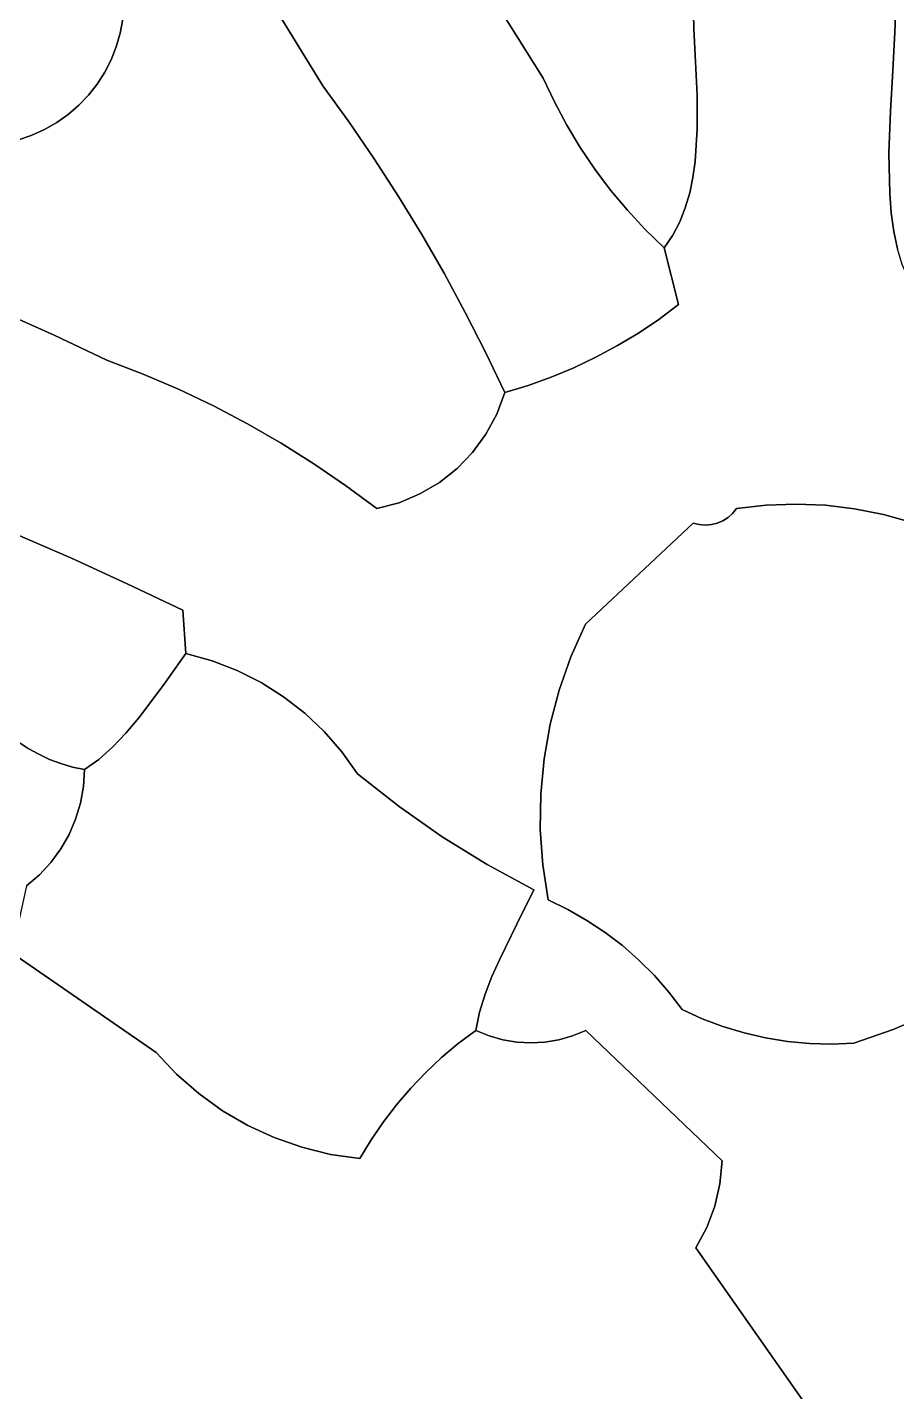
# Model space of a CAD drawing. Header units: inches. Extents: x 36.3 to 71.4, y 17.4 to 61.7.
# Drawn here: x 50.874 to 52.981, y 37.303 to 40.609 of the extents above; entities that cross this region are included whole.
import ezdxf

# ---------------------------------------------------------------- set-up
doc = ezdxf.new("R2010")
doc.units = ezdxf.units.IN
doc.layers.add('SURFACES_FOR_SKETCHUP', color=7, linetype='Continuous')

msp = doc.modelspace()

# ---------------------------------------------------------------- linework, layer by layer
at = {"layer": 'SURFACES_FOR_SKETCHUP'}
for points, invisible_edges in [([(51.5907, 40.4668), (51.5166, 41.4541), (50.7319, 41.8629)], 3), ([(50.7319, 41.8629), (51.0335, 40.8928), (51.5907, 40.4668)], 3), ([(51.5166, 41.4541), (51.5907, 40.4668), (52.1246, 40.4856)], 3), ([(52.1246, 40.4856), (51.8699, 41.3985), (51.5166, 41.4541)], 3), ([(51.8699, 41.3985), (52.1246, 40.4856), (51.8974, 41.3875)], 3), ([(51.8974, 41.3875), (52.1246, 40.4856), (51.9259, 41.3793)], 3), ([(51.9259, 41.3793), (52.1246, 40.4856), (51.9551, 41.3737)], 3), ([(51.9551, 41.3737), (52.1246, 40.4856), (51.9847, 41.371)], 3), ([(51.9847, 41.371), (52.1246, 40.4856), (52.0147, 41.3712)], 3), ([(52.0147, 41.3712), (52.1246, 40.4856), (52.0448, 41.3743)], 3), ([(52.1246, 40.4856), (52.4876, 40.6798), (52.0448, 41.3743)], 11), ([(51.0533, 40.8649), (51.5907, 40.4668), (51.0335, 40.8928)], 3), ([(51.0704, 40.835), (51.5907, 40.4668), (51.0533, 40.8649)], 3), ([(53.3477, 40.4926), (53.5713, 40.8839), (52.9792, 40.6786)], 10), ([(51.0847, 40.8031), (51.5907, 40.4668), (51.0704, 40.835)], 3), ([(51.0847, 40.8031), (51.0958, 40.7695), (51.5907, 40.4668)], 10), ([(51.0958, 40.7695), (51.1037, 40.7343), (51.5907, 40.4668)], 10), ([(50.4084, 40.6158), (50.8153, 40.3274), (51.1037, 40.7343)], 11), ([(50.8153, 40.3274), (51.0437, 40.4711), (51.1037, 40.7343)], 11), ([(51.0437, 40.4711), (51.062, 40.4996), (51.1037, 40.7343)], 10), ([(51.1079, 40.6984), (51.1037, 40.7343), (51.062, 40.4996)], 10), ([(51.1037, 40.7343), (51.1079, 40.6984), (51.5907, 40.4668)], 10), ([(51.062, 40.4996), (51.0774, 40.5298), (51.1079, 40.6984)], 10), ([(51.0774, 40.5298), (51.09, 40.5614), (51.1079, 40.6984)], 10), ([(51.1079, 40.6984), (51.09, 40.5614), (51.1086, 40.663)], 3), ([(51.1079, 40.6984), (51.1086, 40.663), (51.5907, 40.4668)], 10), ([(51.0994, 40.5943), (51.1086, 40.663), (51.09, 40.5614)], 3), ([(51.0994, 40.5943), (51.1057, 40.6283), (51.1086, 40.663)], 8), ([(51.1086, 40.663), (51.1057, 40.6283), (51.5907, 40.4668)], 10), ([(52.4876, 40.6798), (52.1246, 40.4856), (52.4895, 40.6045)], 3), ([(52.4876, 40.6798), (52.4895, 40.6045), (52.9792, 40.6786)], 10), ([(52.9767, 40.5968), (52.9792, 40.6786), (52.4895, 40.6045)], 10), ([(52.9767, 40.5968), (53.3477, 40.4926), (52.9792, 40.6786)], 3), ([(51.1057, 40.6283), (51.0994, 40.5943), (51.5907, 40.4668)], 10), ([(51.0994, 40.5943), (51.09, 40.5614), (51.5907, 40.4668)], 10), ([(52.4895, 40.6045), (52.1246, 40.4856), (52.4936, 40.5253)], 3), ([(52.4895, 40.6045), (52.4936, 40.5253), (52.9767, 40.5968)], 10), ([(52.9713, 40.5042), (52.9767, 40.5968), (52.4936, 40.5253)], 10), ([(52.9767, 40.5968), (52.9713, 40.5042), (53.3477, 40.4926)], 10), ([(51.09, 40.5614), (51.0774, 40.5298), (51.5907, 40.4668)], 10), ([(51.0774, 40.5298), (51.062, 40.4996), (51.5907, 40.4668)], 10), ([(52.1516, 40.428), (52.4936, 40.5253), (52.1246, 40.4856)], 3), ([(52.1816, 40.3719), (52.4936, 40.5253), (52.1516, 40.428)], 3), ([(52.4936, 40.5253), (52.1816, 40.3719), (52.4972, 40.444)], 3), ([(52.4936, 40.5253), (52.4972, 40.444), (52.9713, 40.5042)], 10), ([(51.062, 40.4996), (51.0437, 40.4711), (51.5907, 40.4668)], 10), ([(52.9655, 40.4052), (52.9713, 40.5042), (52.4972, 40.444)], 10), ([(52.9655, 40.4052), (53.2806, 40.3537), (52.9713, 40.5042)], 3), ([(53.3477, 40.4926), (52.9713, 40.5042), (53.2806, 40.3537)], 3), ([(51.0437, 40.4711), (50.8153, 40.3274), (51.0229, 40.4445)], 3), ([(51.0437, 40.4711), (51.0229, 40.4445), (51.5907, 40.4668)], 10), ([(51.6541, 40.3791), (51.5907, 40.4668), (51.0229, 40.4445)], 10), ([(51.6541, 40.3791), (52.1246, 40.4856), (51.5907, 40.4668)], 3), ([(51.7152, 40.2898), (52.1246, 40.4856), (51.6541, 40.3791)], 3), ([(51.7739, 40.1989), (52.1246, 40.4856), (51.7152, 40.2898)], 3), ([(52.1246, 40.4856), (51.7739, 40.1989), (52.1516, 40.428)], 3), ([(50.8153, 40.3274), (50.8505, 40.3353), (51.0229, 40.4445)], 10), ([(51.0229, 40.4445), (50.8505, 40.3353), (50.9995, 40.4199)], 3), ([(50.9995, 40.4199), (51.155, 39.7685), (51.0229, 40.4445)], 3), ([(51.0229, 40.4445), (51.155, 39.7685), (51.6541, 40.3791)], 11), ([(52.1516, 40.428), (51.7739, 40.1989), (52.1816, 40.3719)], 3), ([(52.2143, 40.3176), (52.4972, 40.444), (52.1816, 40.3719)], 3), ([(52.4972, 40.444), (52.2143, 40.3176), (52.4978, 40.3626)], 3), ([(52.4972, 40.444), (52.4978, 40.3626), (52.9655, 40.4052)], 10), ([(50.9995, 40.4199), (50.8505, 40.3353), (50.9738, 40.3976)], 3), ([(50.8505, 40.3353), (50.8841, 40.3464), (50.9738, 40.3976)], 10), ([(50.9459, 40.3778), (50.9738, 40.3976), (50.8841, 40.3464)], 10), ([(50.9459, 40.3778), (51.0675, 39.8022), (50.9738, 40.3976)], 3), ([(50.9738, 40.3976), (51.0675, 39.8022), (50.9995, 40.4199)], 3), ([(51.155, 39.7685), (50.9995, 40.4199), (51.0675, 39.8022)], 3), ([(52.9621, 40.3043), (52.9655, 40.4052), (52.4978, 40.3626)], 10), ([(52.9621, 40.3043), (53.246, 40.281), (52.9655, 40.4052)], 3), ([(53.2806, 40.3537), (52.9655, 40.4052), (53.246, 40.281)], 3), ([(50.8841, 40.3464), (50.916, 40.3607), (50.9459, 40.3778)], 8), ([(50.8841, 40.3464), (50.9393, 39.863), (50.916, 40.3607)], 3), ([(50.916, 40.3607), (50.9393, 39.863), (50.9459, 40.3778)], 3), ([(51.0675, 39.8022), (50.9459, 40.3778), (50.9393, 39.863)], 3), ([(51.241, 39.7316), (51.6541, 40.3791), (51.155, 39.7685)], 3), ([(51.6541, 40.3791), (51.241, 39.7316), (51.7152, 40.2898)], 3), ([(51.8302, 40.1066), (52.1816, 40.3719), (51.7739, 40.1989)], 3), ([(52.1816, 40.3719), (51.8302, 40.1066), (52.2143, 40.3176)], 3), ([(52.2497, 40.265), (52.4978, 40.3626), (52.2143, 40.3176)], 3), ([(52.4978, 40.3626), (52.2497, 40.265), (52.4927, 40.2831)], 3), ([(52.9621, 40.3043), (52.4978, 40.3626), (52.4927, 40.2831)], 9), ([(50.8505, 40.3353), (50.8098, 39.9209), (50.8841, 40.3464)], 3), ([(50.9393, 39.863), (50.8841, 40.3464), (50.8098, 39.9209)], 3), ([(51.8842, 40.0129), (52.2143, 40.3176), (51.8302, 40.1066)], 3), ([(52.2143, 40.3176), (51.8842, 40.0129), (52.2497, 40.265)], 3), ([(52.9621, 40.3043), (52.4927, 40.2831), (52.964, 40.2058)], 3), ([(53.246, 40.281), (52.9621, 40.3043), (53.2095, 40.209)], 3), ([(52.964, 40.2058), (53.2095, 40.209), (52.9621, 40.3043)], 3), ([(51.7152, 40.2898), (51.241, 39.7316), (51.7739, 40.1989)], 3), ([(52.2497, 40.265), (51.8842, 40.0129), (52.2878, 40.2143)], 3), ([(52.2878, 40.2143), (52.4927, 40.2831), (52.2497, 40.265)], 3), ([(52.4927, 40.2831), (52.2878, 40.2143), (52.4872, 40.2446)], 3), ([(52.4872, 40.2446), (52.964, 40.2058), (52.4927, 40.2831)], 3), ([(52.3285, 40.1656), (52.4872, 40.2446), (52.2878, 40.2143)], 3), ([(52.4872, 40.2446), (52.3285, 40.1656), (52.4793, 40.2072)], 3), ([(52.4793, 40.2072), (52.964, 40.2058), (52.4872, 40.2446)], 3), ([(51.3255, 39.6913), (51.7739, 40.1989), (51.241, 39.7316)], 3), ([(51.7739, 40.1989), (51.3255, 39.6913), (51.8302, 40.1066)], 3), ([(51.9356, 39.9177), (52.2878, 40.2143), (51.8842, 40.0129)], 3), ([(52.2878, 40.2143), (51.9356, 39.9177), (52.3285, 40.1656)], 3), ([(52.4793, 40.2072), (52.3285, 40.1656), (52.4687, 40.1713)], 3), ([(52.4687, 40.1713), (52.9678, 40.1588), (52.4793, 40.2072)], 3), ([(52.964, 40.2058), (52.4793, 40.2072), (52.9678, 40.1588)], 3), ([(53.2095, 40.209), (52.964, 40.2058), (53.1703, 40.1397)], 3), ([(52.9678, 40.1588), (53.1703, 40.1397), (52.964, 40.2058)], 3), ([(52.2523, 39.8093), (52.3285, 40.1656), (51.9356, 39.9177)], 11), ([(52.3046, 39.8374), (52.3285, 40.1656), (52.2523, 39.8093)], 3), ([(52.3285, 40.1656), (52.3046, 39.8374), (52.3717, 40.119)], 3), ([(52.3285, 40.1656), (52.3717, 40.119), (52.4687, 40.1713)], 10), ([(52.4551, 40.1371), (52.4687, 40.1713), (52.3717, 40.119)], 10), ([(52.4687, 40.1713), (52.4551, 40.1371), (52.9738, 40.1142)], 10), ([(52.9678, 40.1588), (52.4687, 40.1713), (52.9738, 40.1142)], 3), ([(52.4381, 40.1048), (52.4551, 40.1371), (52.3717, 40.119)], 10), ([(52.4551, 40.1371), (52.4381, 40.1048), (52.4525, 39.9367)], 10), ([(52.4525, 39.9367), (52.9826, 40.0723), (52.4551, 40.1371)], 11), ([(52.9738, 40.1142), (52.4551, 40.1371), (52.9826, 40.0723)], 3), ([(53.1703, 40.1397), (52.9678, 40.1588), (53.1276, 40.0752)], 3), ([(52.9678, 40.1588), (52.9738, 40.1142), (53.1276, 40.0752)], 10), ([(51.4083, 39.6478), (51.8302, 40.1066), (51.3255, 39.6913)], 3), ([(51.8302, 40.1066), (51.4083, 39.6478), (51.8842, 40.0129)], 3), ([(52.3554, 39.868), (52.3717, 40.119), (52.3046, 39.8374)], 3), ([(52.3717, 40.119), (52.3554, 39.868), (52.4174, 40.0746)], 3), ([(52.4174, 40.0746), (52.4381, 40.1048), (52.3717, 40.119)], 2), ([(52.4381, 40.1048), (52.4174, 40.0746), (52.4525, 39.9367)], 8), ([(52.9738, 40.1142), (52.9826, 40.0723), (53.1276, 40.0752)], 10), ([(52.4048, 39.9011), (52.4174, 40.0746), (52.3554, 39.868)], 3), ([(52.4525, 39.9367), (52.4174, 40.0746), (52.4048, 39.9011)], 2), ([(52.9826, 40.0723), (52.4525, 39.9367), (52.9944, 40.0339)], 3), ([(52.9944, 40.0339), (52.4525, 39.9367), (53.0095, 39.9993)], 3), ([(51.4893, 39.6012), (51.8842, 40.0129), (51.4083, 39.6478)], 3), ([(51.8842, 40.0129), (51.4893, 39.6012), (51.9356, 39.9177)], 3), ([(53.0095, 39.9993), (52.4525, 39.9367), (53.0283, 39.9693)], 3), ([(53.0283, 39.9693), (52.4525, 39.9367), (52.7364, 39.4535)], 11), ([(53.0283, 39.9693), (52.7364, 39.4535), (52.808, 39.4506)], 9), ([(53.0283, 39.9693), (52.808, 39.4506), (52.879, 39.4422)], 9), ([(53.0283, 39.9693), (52.879, 39.4422), (52.9492, 39.4284)], 9), ([(53.0283, 39.9693), (52.9492, 39.4284), (53.0182, 39.4093)], 9), ([(52.4048, 39.9011), (52.5929, 39.4426), (52.4525, 39.9367)], 3), ([(52.7364, 39.4535), (52.4525, 39.9367), (52.6646, 39.4508)], 3), ([(52.6646, 39.4508), (52.4525, 39.9367), (52.5929, 39.4426)], 3), ([(50.9393, 39.863), (50.8098, 39.9209), (50.7076, 39.4387)], 10), ([(51.5685, 39.5514), (51.9356, 39.9177), (51.4893, 39.6012)], 3), ([(51.9846, 39.8213), (51.9356, 39.9177), (51.5685, 39.5514)], 10), ([(51.9846, 39.8213), (52.1988, 39.7838), (51.9356, 39.9177)], 3), ([(52.2523, 39.8093), (51.9356, 39.9177), (52.1988, 39.7838)], 3), ([(52.3554, 39.868), (52.5929, 39.4426), (52.4048, 39.9011)], 3), ([(52.3046, 39.8374), (52.4876, 39.4075), (52.3554, 39.868)], 3), ([(52.5929, 39.4426), (52.3554, 39.868), (52.4876, 39.4075)], 11), ([(50.7076, 39.4387), (50.8449, 39.3816), (50.9393, 39.863)], 10), ([(51.0675, 39.8022), (50.9393, 39.863), (50.8449, 39.3816)], 10), ([(52.2523, 39.8093), (52.4876, 39.4075), (52.3046, 39.8374)], 3), ([(50.8449, 39.3816), (50.9813, 39.3222), (51.0675, 39.8022)], 10), ([(51.155, 39.7685), (51.0675, 39.8022), (50.9813, 39.3222)], 10), ([(51.5685, 39.5514), (51.6458, 39.4985), (51.9846, 39.8213)], 10), ([(51.9156, 39.5394), (51.9846, 39.8213), (51.6458, 39.4985)], 11), ([(51.9533, 39.5786), (51.9846, 39.8213), (51.9156, 39.5394)], 3), ([(51.9856, 39.6226), (51.9846, 39.8213), (51.9533, 39.5786)], 3), ([(52.0881, 39.7409), (52.144, 39.761), (51.9846, 39.8213)], 10), ([(52.0311, 39.7235), (52.0881, 39.7409), (51.9846, 39.8213)], 2), ([(52.1988, 39.7838), (51.9846, 39.8213), (52.144, 39.761)], 3), ([(52.0311, 39.7235), (51.9846, 39.8213), (52.0117, 39.6711)], 2), ([(52.0117, 39.6711), (51.9846, 39.8213), (51.9856, 39.6226)], 3), ([(52.2523, 39.8093), (52.1988, 39.7838), (52.4876, 39.4075)], 10), ([(51.241, 39.7316), (51.155, 39.7685), (50.9813, 39.3222)], 10), ([(52.1988, 39.7838), (52.144, 39.761), (52.4876, 39.4075)], 10), ([(51.9856, 39.6226), (52.144, 39.761), (52.0117, 39.6711)], 3), ([(51.9856, 39.6226), (52.4876, 39.4075), (52.144, 39.761)], 11), ([(52.0881, 39.7409), (52.0117, 39.6711), (52.144, 39.761)], 3), ([(52.0881, 39.7409), (52.0311, 39.7235), (52.0117, 39.6711)], 8), ([(50.9813, 39.3222), (51.1168, 39.2606), (51.241, 39.7316)], 10), ([(51.3255, 39.6913), (51.241, 39.7316), (51.1168, 39.2606)], 10), ([(51.4083, 39.6478), (51.3255, 39.6913), (51.1168, 39.2606)], 10), ([(51.1168, 39.2606), (51.2513, 39.1968), (51.4083, 39.6478)], 10), ([(51.4893, 39.6012), (51.4083, 39.6478), (51.2513, 39.1968)], 10), ([(51.5685, 39.5514), (51.4893, 39.6012), (51.2513, 39.1968)], 10), ([(51.9533, 39.5786), (52.2271, 39.1624), (51.9856, 39.6226)], 3), ([(52.4876, 39.4075), (51.9856, 39.6226), (52.2271, 39.1624)], 3), ([(51.9156, 39.5394), (52.2271, 39.1624), (51.9533, 39.5786)], 3), ([(51.6458, 39.4985), (51.5685, 39.5514), (51.2513, 39.1968)], 10), ([(51.9156, 39.5394), (51.6458, 39.4985), (51.873, 39.5057)], 3), ([(51.873, 39.5057), (52.2271, 39.1624), (51.9156, 39.5394)], 3), ([(51.873, 39.5057), (51.6458, 39.4985), (51.8259, 39.478)], 3), ([(51.8259, 39.478), (52.2271, 39.1624), (51.873, 39.5057)], 3), ([(51.2513, 39.1968), (51.3828, 39.0506), (51.6458, 39.4985)], 11), ([(51.4408, 39.0215), (51.6458, 39.4985), (51.3828, 39.0506)], 3), ([(51.7211, 39.4426), (51.6458, 39.4985), (51.4408, 39.0215)], 10), ([(51.7751, 39.4568), (51.8259, 39.478), (51.6458, 39.4985)], 10), ([(51.7211, 39.4426), (51.7751, 39.4568), (51.6458, 39.4985)], 2), ([(51.7751, 39.4568), (52.1917, 39.0837), (51.8259, 39.478)], 3), ([(52.2271, 39.1624), (51.8259, 39.478), (52.1917, 39.0837)], 3), ([(51.4408, 39.0215), (51.4955, 38.9869), (51.7211, 39.4426)], 10), ([(51.4955, 38.9869), (51.5466, 38.9472), (51.7211, 39.4426)], 10), ([(51.5466, 38.9472), (51.5937, 38.9026), (51.7211, 39.4426)], 10), ([(51.5937, 38.9026), (52.1631, 39.0028), (51.7751, 39.4568)], 11), ([(51.7751, 39.4568), (51.7211, 39.4426), (51.5937, 38.9026)], 10), ([(52.1917, 39.0837), (51.7751, 39.4568), (52.1631, 39.0028)], 3), ([(53.3383, 39.1169), (52.879, 39.4422), (52.3564, 38.3489)], 11), ([(52.5462, 39.4072), (52.3564, 38.3489), (52.879, 39.4422)], 11), ([(52.4876, 39.4075), (52.5462, 39.4072), (52.5929, 39.4426)], 11), ([(52.879, 39.4422), (52.808, 39.4506), (52.5462, 39.4072)], 10), ([(52.5597, 39.413), (52.5462, 39.4072), (52.808, 39.4506)], 10), ([(52.5462, 39.4072), (52.5597, 39.413), (52.5929, 39.4426)], 10), ([(52.808, 39.4506), (52.7364, 39.4535), (52.5597, 39.413)], 10), ([(52.6646, 39.4508), (52.5597, 39.413), (52.7364, 39.4535)], 3), ([(52.6646, 39.4508), (52.5722, 39.4208), (52.5597, 39.413)], 9), ([(52.5929, 39.4426), (52.5597, 39.413), (52.5834, 39.4307)], 3), ([(52.6646, 39.4508), (52.5834, 39.4307), (52.5722, 39.4208)], 9), ([(52.6646, 39.4508), (52.5929, 39.4426), (52.5834, 39.4307)], 8), ([(53.3012, 39.1791), (52.879, 39.4422), (53.3383, 39.1169)], 3), ([(52.879, 39.4422), (53.3012, 39.1791), (52.9492, 39.4284)], 3), ([(52.1631, 39.0028), (52.5462, 39.4072), (52.1917, 39.0837)], 3), ([(52.1631, 39.0028), (52.3564, 38.3489), (52.5462, 39.4072)], 11), ([(52.1917, 39.0837), (52.5462, 39.4072), (52.2271, 39.1624)], 3), ([(52.4876, 39.4075), (52.2271, 39.1624), (52.5024, 39.4037)], 2), ([(52.532, 39.4037), (52.2271, 39.1624), (52.5462, 39.4072)], 3), ([(52.5024, 39.4037), (52.2271, 39.1624), (52.5173, 39.4025)], 3), ([(52.5173, 39.4025), (52.2271, 39.1624), (52.532, 39.4037)], 3), ([(52.4876, 39.4075), (52.5024, 39.4037), (52.532, 39.4037)], 10), ([(52.5462, 39.4072), (52.4876, 39.4075), (52.532, 39.4037)], 3), ([(52.5173, 39.4025), (52.532, 39.4037), (52.5024, 39.4037)], 2), ([(52.5722, 39.4208), (52.5834, 39.4307), (52.5597, 39.413)], 2), ([(52.9492, 39.4284), (53.2575, 39.2396), (53.0182, 39.4093)], 3), ([(53.2575, 39.2396), (52.9492, 39.4284), (53.3012, 39.1791)], 3), ([(50.9813, 39.3222), (50.8449, 39.3816), (50.7998, 39.1617)], 10), ([(51.1168, 39.2606), (50.9813, 39.3222), (50.7998, 39.1617)], 10), ([(51.1168, 39.2606), (50.7998, 39.1617), (51.1444, 38.9355)], 11), ([(51.2586, 39.0915), (51.2513, 39.1968), (51.1168, 39.2606)], 8), ([(51.1444, 38.9355), (51.2033, 39.0143), (51.1168, 39.2606)], 10), ([(51.2586, 39.0915), (51.1168, 39.2606), (51.2033, 39.0143)], 3), ([(51.2513, 39.1968), (51.2586, 39.0915), (51.322, 39.074)], 8), ([(51.2513, 39.1968), (51.322, 39.074), (51.3828, 39.0506)], 9), ([(51.1134, 38.8984), (50.7998, 39.1617), (50.8525, 38.8778)], 11), ([(51.1444, 38.9355), (50.7998, 39.1617), (51.1134, 38.8984)], 3), ([(53.369, 39.0534), (53.3383, 39.1169), (52.3564, 38.3489)], 10), ([(51.2586, 39.0915), (51.2033, 39.0143), (51.322, 39.074)], 2), ([(51.3828, 39.0506), (51.322, 39.074), (51.2033, 39.0143)], 10), ([(51.3828, 39.0506), (51.2033, 39.0143), (51.4408, 39.0215)], 3), ([(53.3929, 38.9886), (53.369, 39.0534), (52.3564, 38.3489)], 10), ([(51.1444, 38.9355), (51.4408, 39.0215), (51.2033, 39.0143)], 3), ([(51.4408, 39.0215), (51.1444, 38.9355), (51.4955, 38.9869)], 3), ([(51.4955, 38.9869), (51.1444, 38.9355), (51.5466, 38.9472)], 3), ([(51.6364, 38.8533), (52.1631, 39.0028), (51.5937, 38.9026)], 3), ([(52.1631, 39.0028), (51.6364, 38.8533), (52.1414, 38.9201)], 3), ([(52.1414, 38.9201), (52.3167, 38.3838), (52.1631, 39.0028)], 3), ([(52.3564, 38.3489), (52.1631, 39.0028), (52.3167, 38.3838)], 3), ([(53.4101, 38.9228), (53.3929, 38.9886), (52.3564, 38.3489)], 10), ([(51.1134, 38.8984), (51.5466, 38.9472), (51.1444, 38.9355)], 3), ([(51.5466, 38.9472), (51.1134, 38.8984), (51.5937, 38.9026)], 3), ([(51.6364, 38.8533), (51.6744, 38.7997), (52.1414, 38.9201)], 10), ([(51.7751, 38.7207), (52.1414, 38.9201), (51.6744, 38.7997)], 3), ([(52.1414, 38.9201), (51.7751, 38.7207), (52.1264, 38.836)], 3), ([(52.1264, 38.836), (52.3167, 38.3838), (52.1414, 38.9201)], 3), ([(53.4101, 38.9228), (52.3564, 38.3489), (53.4204, 38.8562)], 3), ([(50.8768, 38.8616), (51.1134, 38.8984), (50.8525, 38.8778)], 3), ([(50.8525, 38.8778), (50.8724, 38.5285), (50.8768, 38.8616)], 3), ([(50.9022, 38.8473), (51.1134, 38.8984), (50.8768, 38.8616)], 3), ([(51.1134, 38.8984), (50.9022, 38.8473), (51.0812, 38.8644)], 3), ([(51.1134, 38.8984), (51.0812, 38.8644), (51.6364, 38.8533)], 10), ([(51.6364, 38.8533), (51.5937, 38.9026), (51.1134, 38.8984)], 10), ([(50.8724, 38.5285), (50.9037, 38.5553), (50.8768, 38.8616)], 10), ([(50.9554, 38.618), (50.8768, 38.8616), (50.9315, 38.5853)], 3), ([(50.9037, 38.5553), (50.9315, 38.5853), (50.8768, 38.8616)], 10), ([(50.8768, 38.8616), (50.9554, 38.618), (50.9022, 38.8473)], 3), ([(50.9022, 38.8473), (50.9286, 38.8349), (51.0812, 38.8644)], 10), ([(50.9755, 38.6532), (50.9022, 38.8473), (50.9554, 38.618)], 3), ([(50.9022, 38.8473), (50.9755, 38.6532), (50.9286, 38.8349)], 3), ([(50.9286, 38.8349), (50.9559, 38.8247), (51.0812, 38.8644)], 10), ([(51.0477, 38.8347), (51.0812, 38.8644), (50.9559, 38.8247)], 10), ([(51.0477, 38.8347), (51.0031, 38.7292), (51.0812, 38.8644)], 3), ([(51.0812, 38.8644), (51.0031, 38.7292), (51.6364, 38.8533)], 11), ([(51.6744, 38.7997), (51.6364, 38.8533), (51.0031, 38.7292)], 10), ([(53.4236, 38.789), (53.4204, 38.8562), (52.3564, 38.3489)], 10), ([(50.9915, 38.6903), (50.9286, 38.8349), (50.9755, 38.6532)], 3), ([(50.9286, 38.8349), (51.0031, 38.7292), (50.9559, 38.8247)], 3), ([(51.0031, 38.7292), (50.9286, 38.8349), (50.9915, 38.6903)], 3), ([(50.9841, 38.8165), (51.0477, 38.8347), (50.9559, 38.8247)], 3), ([(51.0103, 38.7694), (50.9841, 38.8165), (50.9559, 38.8247)], 9), ([(51.0103, 38.7694), (50.9559, 38.8247), (51.0031, 38.7292)], 3), ([(51.0129, 38.8106), (51.0477, 38.8347), (50.9841, 38.8165)], 2), ([(51.0103, 38.7694), (51.0129, 38.8106), (50.9841, 38.8165)], 8), ([(51.0477, 38.8347), (51.0103, 38.7694), (51.0031, 38.7292)], 9), ([(51.0477, 38.8347), (51.0129, 38.8106), (51.0103, 38.7694)], 8), ([(51.88, 38.6475), (52.1264, 38.836), (51.7751, 38.7207)], 3), ([(51.88, 38.6475), (52.1184, 38.7509), (52.1264, 38.836)], 9), ([(52.1184, 38.7509), (52.2746, 38.4159), (52.1264, 38.836)], 3), ([(52.3167, 38.3838), (52.1264, 38.836), (52.2746, 38.4159)], 3), ([(51.187, 38.1246), (51.6744, 38.7997), (50.9755, 38.6532)], 11), ([(50.9915, 38.6903), (50.9755, 38.6532), (51.6744, 38.7997)], 10), ([(50.9915, 38.6903), (51.6744, 38.7997), (51.0031, 38.7292)], 3), ([(51.7751, 38.7207), (51.6744, 38.7997), (51.187, 38.1246)], 10), ([(53.4236, 38.789), (52.3564, 38.3489), (53.4197, 38.7213)], 3), ([(51.88, 38.6475), (51.9888, 38.5802), (52.1184, 38.7509)], 10), ([(52.1174, 38.6654), (52.1184, 38.7509), (51.9888, 38.5802)], 10), ([(52.1184, 38.7509), (52.1174, 38.6654), (52.2746, 38.4159)], 10), ([(51.187, 38.1246), (51.2362, 38.0723), (51.7751, 38.7207)], 10), ([(51.8399, 38.0766), (51.7751, 38.7207), (51.2362, 38.0723)], 11), ([(51.7751, 38.7207), (51.8783, 38.1127), (51.88, 38.6475)], 3), ([(51.8783, 38.1127), (51.7751, 38.7207), (51.8399, 38.0766)], 3), ([(53.4197, 38.7213), (52.3564, 38.3489), (53.4086, 38.6535)], 3), ([(50.9554, 38.618), (51.187, 38.1246), (50.9755, 38.6532)], 3), ([(51.9837, 38.2659), (51.88, 38.6475), (51.8783, 38.1127)], 11), ([(51.88, 38.6475), (52.0193, 38.3514), (51.9888, 38.5802)], 3), ([(52.0003, 38.3088), (51.88, 38.6475), (51.9837, 38.2659)], 3), ([(52.0193, 38.3514), (51.88, 38.6475), (52.0003, 38.3088)], 3), ([(52.1174, 38.6654), (51.9888, 38.5802), (52.1234, 38.5798)], 3), ([(52.1234, 38.5798), (52.2305, 38.4451), (52.1174, 38.6654)], 3), ([(52.2746, 38.4159), (52.1174, 38.6654), (52.2305, 38.4451)], 3), ([(53.4086, 38.6535), (52.3564, 38.3489), (53.3902, 38.5855)], 3), ([(50.9315, 38.5853), (51.187, 38.1246), (50.9554, 38.618)], 3), ([(50.9315, 38.5853), (50.9037, 38.5553), (51.187, 38.1246)], 10), ([(52.1014, 38.5192), (52.1234, 38.5798), (51.9888, 38.5802)], 3), ([(52.0607, 38.4355), (52.1014, 38.5192), (51.9888, 38.5802)], 8), ([(52.0607, 38.4355), (51.9888, 38.5802), (52.0193, 38.3514)], 3), ([(52.1365, 38.4945), (52.1234, 38.5798), (52.1014, 38.5192)], 10), ([(52.1234, 38.5798), (52.1365, 38.4945), (52.1844, 38.4714)], 8), ([(52.1234, 38.5798), (52.1844, 38.4714), (52.2305, 38.4451)], 9), ([(53.0646, 38.2198), (53.3902, 38.5855), (52.3564, 38.3489)], 11), ([(50.8724, 38.5285), (50.8373, 38.3664), (50.9037, 38.5553)], 2), ([(51.187, 38.1246), (50.9037, 38.5553), (50.8373, 38.3664)], 3), ([(52.1365, 38.4945), (52.1014, 38.5192), (52.0607, 38.4355)], 9), ([(52.1365, 38.4945), (52.0607, 38.4355), (52.1844, 38.4714)], 3), ([(52.0607, 38.4355), (52.0193, 38.3514), (52.2305, 38.4451)], 10), ([(52.0193, 38.3514), (52.2278, 38.1785), (52.2305, 38.4451)], 11), ([(52.1844, 38.4714), (52.0607, 38.4355), (52.2305, 38.4451)], 3), ([(52.2746, 38.4159), (52.2305, 38.4451), (52.2278, 38.1785)], 10), ([(52.3167, 38.3838), (52.2746, 38.4159), (52.2278, 38.1785)], 10), ([(52.3564, 38.3489), (52.3167, 38.3838), (52.2278, 38.1785)], 10), ([(51.187, 38.1246), (50.8373, 38.3664), (49.8514, 36.59)], 10), ([(52.0193, 38.3514), (52.0003, 38.3088), (52.1624, 38.1557)], 10), ([(52.1955, 38.1652), (52.0193, 38.3514), (52.1624, 38.1557)], 3), ([(52.2278, 38.1785), (52.0193, 38.3514), (52.1955, 38.1652)], 3), ([(52.3564, 38.3489), (52.2278, 38.1785), (52.3938, 38.3114)], 3), ([(52.3938, 38.3114), (53.0646, 38.2198), (52.3564, 38.3489)], 3), ([(52.4286, 38.2714), (52.3938, 38.3114), (52.2278, 38.1785)], 10), ([(52.6112, 38.1723), (52.6633, 38.1603), (52.3938, 38.3114)], 10), ([(52.6633, 38.1603), (52.7161, 38.1518), (52.3938, 38.3114)], 10), ([(52.972, 38.1804), (52.3938, 38.3114), (52.7161, 38.1518)], 11), ([(52.4286, 38.2714), (52.56, 38.1878), (52.3938, 38.3114)], 3), ([(53.0646, 38.2198), (52.3938, 38.3114), (52.972, 38.1804)], 3), ([(52.6112, 38.1723), (52.3938, 38.3114), (52.56, 38.1878)], 3), ([(52.0003, 38.3088), (51.9837, 38.2659), (52.0943, 38.1481)], 10), ([(52.1285, 38.15), (52.1624, 38.1557), (52.0003, 38.3088)], 10), ([(52.0943, 38.1481), (52.1285, 38.15), (52.0003, 38.3088)], 10), ([(51.9187, 38.1467), (51.9837, 38.2659), (51.8783, 38.1127)], 3), ([(51.9187, 38.1467), (51.9703, 38.2225), (51.9837, 38.2659)], 9), ([(51.9703, 38.2225), (52.0263, 38.1557), (51.9837, 38.2659)], 3), ([(52.0602, 38.15), (51.9837, 38.2659), (52.0263, 38.1557)], 3), ([(52.0602, 38.15), (52.0943, 38.1481), (51.9837, 38.2659)], 10), ([(52.4608, 38.229), (52.4286, 38.2714), (52.2278, 38.1785)], 10), ([(52.5098, 38.2067), (52.56, 38.1878), (52.4286, 38.2714)], 10), ([(52.4286, 38.2714), (52.4608, 38.229), (52.5098, 38.2067)], 8), ([(51.9187, 38.1467), (51.9609, 38.1785), (51.9703, 38.2225)], 8), ([(51.9609, 38.1785), (51.9931, 38.1652), (51.9703, 38.2225)], 2), ([(51.9931, 38.1652), (52.0263, 38.1557), (51.9703, 38.2225)], 10), ([(52.5578, 37.8625), (52.4608, 38.229), (52.2278, 38.1785)], 3), ([(52.4608, 38.229), (52.5578, 37.8625), (52.5098, 38.2067)], 3), ([(53.0646, 38.2198), (52.972, 38.1804), (53.2952, 37.7312)], 10), ([(51.9609, 38.1785), (51.9187, 38.1467), (51.9931, 38.1652)], 2), ([(52.5578, 37.8625), (52.2278, 38.1785), (52.1955, 38.1652)], 8), ([(52.5098, 38.2067), (52.5578, 37.8625), (52.56, 38.1878)], 3), ([(52.56, 38.1878), (52.5578, 37.8625), (52.6112, 38.1723)], 3), ([(52.7161, 38.1518), (52.7694, 38.1468), (52.972, 38.1804)], 10), ([(52.823, 38.1453), (52.972, 38.1804), (52.7694, 38.1468)], 3), ([(52.823, 38.1453), (52.8768, 38.1475), (52.972, 38.1804)], 8), ([(52.972, 38.1804), (52.8768, 38.1475), (53.2952, 37.7312)], 10), ([(52.4943, 37.6518), (52.0943, 38.1481), (51.7693, 37.9985)], 11), ([(51.7693, 37.9985), (52.0943, 38.1481), (51.8035, 38.0385)], 3), ([(52.0602, 38.15), (51.8035, 38.0385), (52.0943, 38.1481)], 3), ([(51.8035, 38.0385), (52.0602, 38.15), (51.8399, 38.0766)], 3), ([(51.8399, 38.0766), (52.0602, 38.15), (51.8783, 38.1127)], 3), ([(51.9187, 38.1467), (51.8783, 38.1127), (52.0263, 38.1557)], 10), ([(52.0263, 38.1557), (51.8783, 38.1127), (52.0602, 38.15)], 3), ([(51.9931, 38.1652), (51.9187, 38.1467), (52.0263, 38.1557)], 3), ([(52.0943, 38.1481), (52.4943, 37.6518), (52.1285, 38.15)], 3), ([(52.1285, 38.15), (52.4943, 37.6518), (52.1624, 38.1557)], 3), ([(52.5578, 37.8625), (52.1955, 38.1652), (52.1624, 38.1557)], 9), ([(52.5206, 37.701), (52.1624, 38.1557), (52.4943, 37.6518)], 3), ([(52.5578, 37.8625), (52.1624, 38.1557), (52.5525, 37.807)], 3), ([(52.5525, 37.807), (52.1624, 38.1557), (52.54, 37.753)], 3), ([(52.54, 37.753), (52.1624, 38.1557), (52.5206, 37.701)], 3), ([(52.5578, 37.8625), (52.5525, 37.807), (52.8768, 38.1475)], 10), ([(53.2952, 37.7312), (52.8768, 38.1475), (52.5525, 37.807)], 11), ([(52.6112, 38.1723), (52.5578, 37.8625), (52.6633, 38.1603)], 3), ([(52.6633, 38.1603), (52.5578, 37.8625), (52.7161, 38.1518)], 3), ([(52.7161, 38.1518), (52.5578, 37.8625), (52.7694, 38.1468)], 3), ([(52.823, 38.1453), (52.5578, 37.8625), (52.8768, 38.1475)], 3), ([(52.7694, 38.1468), (52.5578, 37.8625), (52.823, 38.1453)], 3), ([(51.2362, 38.0723), (51.187, 38.1246), (49.8514, 36.59)], 10), ([(49.8514, 36.59), (49.9797, 36.5024), (51.2362, 38.0723)], 10), ([(51.2898, 38.0254), (51.2362, 38.0723), (49.9797, 36.5024)], 10), ([(51.2898, 38.0254), (51.8399, 38.0766), (51.2362, 38.0723)], 3), ([(51.8399, 38.0766), (51.2898, 38.0254), (51.8035, 38.0385)], 3), ([(50.1058, 36.4107), (51.2898, 38.0254), (49.9797, 36.5024)], 3), ([(51.3474, 37.984), (51.2898, 38.0254), (50.1058, 36.4107)], 10), ([(51.3474, 37.984), (51.8035, 38.0385), (51.2898, 38.0254)], 3), ([(51.4086, 37.9484), (51.8035, 38.0385), (51.3474, 37.984)], 3), ([(51.8035, 38.0385), (51.4086, 37.9484), (51.7693, 37.9985)], 3), ([(50.1058, 36.4107), (50.2317, 36.3184), (51.3474, 37.984)], 10), ([(51.3474, 37.984), (50.2317, 36.3184), (51.4086, 37.9484)], 3), ([(51.4728, 37.9187), (51.7693, 37.9985), (51.4086, 37.9484)], 3), ([(51.5398, 37.8953), (51.7693, 37.9985), (51.4728, 37.9187)], 3), ([(51.7693, 37.9985), (51.5398, 37.8953), (51.7372, 37.9567)], 3), ([(51.7693, 37.9985), (51.7372, 37.9567), (52.4943, 37.6518)], 10), ([(50.2317, 36.3184), (50.3591, 36.2288), (51.4086, 37.9484)], 10), ([(50.3591, 36.2288), (50.424, 36.1861), (51.4086, 37.9484)], 10), ([(50.424, 36.1861), (50.4901, 36.1454), (51.4086, 37.9484)], 10), ([(51.4086, 37.9484), (50.4901, 36.1454), (51.4728, 37.9187)], 3), ([(51.609, 37.8782), (51.7372, 37.9567), (51.5398, 37.8953)], 3), ([(51.609, 37.8782), (51.7074, 37.9131), (51.7372, 37.9567)], 9), ([(51.7074, 37.9131), (52.4943, 37.6518), (51.7372, 37.9567)], 3), ([(50.4901, 36.1454), (50.5575, 36.1071), (51.4728, 37.9187)], 10), ([(50.6266, 36.0717), (51.4728, 37.9187), (50.5575, 36.1071)], 3), ([(51.4728, 37.9187), (50.6266, 36.0717), (51.5398, 37.8953)], 3), ([(51.5398, 37.8953), (50.6266, 36.0717), (51.609, 37.8782)], 3), ([(51.609, 37.8782), (51.68, 37.8679), (51.7074, 37.9131)], 8), ([(51.68, 37.8679), (52.4943, 37.6518), (51.7074, 37.9131)], 3), ([(51.609, 37.8782), (50.6266, 36.0717), (51.68, 37.8679)], 3), ([(52.8387, 37.1602), (51.68, 37.8679), (50.6266, 36.0717)], 11), ([(52.4943, 37.6518), (51.68, 37.8679), (52.8387, 37.1602)], 3), ([(52.5525, 37.807), (52.54, 37.753), (53.2952, 37.7312)], 10), ([(52.54, 37.753), (52.5206, 37.701), (53.0775, 37.2305)], 10), ([(53.0775, 37.2305), (53.2952, 37.7312), (52.54, 37.753)], 11), ([(52.4943, 37.6518), (52.8387, 37.1602), (52.5206, 37.701)], 2), ([(53.0775, 37.2305), (52.5206, 37.701), (52.8387, 37.1602)], 3)]:
    msp.add_3dface(points, dxfattribs=dict(at, invisible_edges=invisible_edges))

doc.saveas('drawing.dxf')
